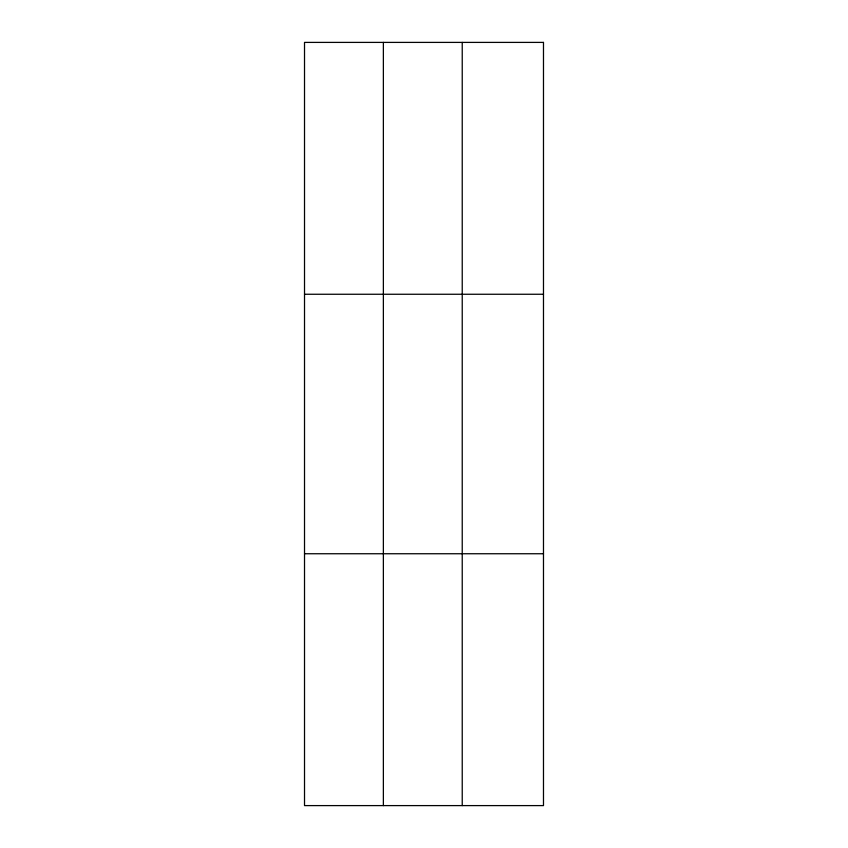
<?xml version="1.0" encoding="UTF-8"?>
<svg xmlns="http://www.w3.org/2000/svg" width="848" height="848" viewBox="0 0 848 848"><rect width="100%" height="100%" fill="white"/><g stroke="black" fill="none" stroke-linecap="round" stroke-linejoin="round"><path stroke-width="1.27" d="M383.37 42.4L383.37 805.6M462.234 42.4L462.234 805.6M304.517 294.256L543.483 294.256M304.517 553.744L543.483 553.744M543.483 42.4L543.483 805.6L304.517 805.6L304.517 42.4L543.483 42.4"/></g></svg>
